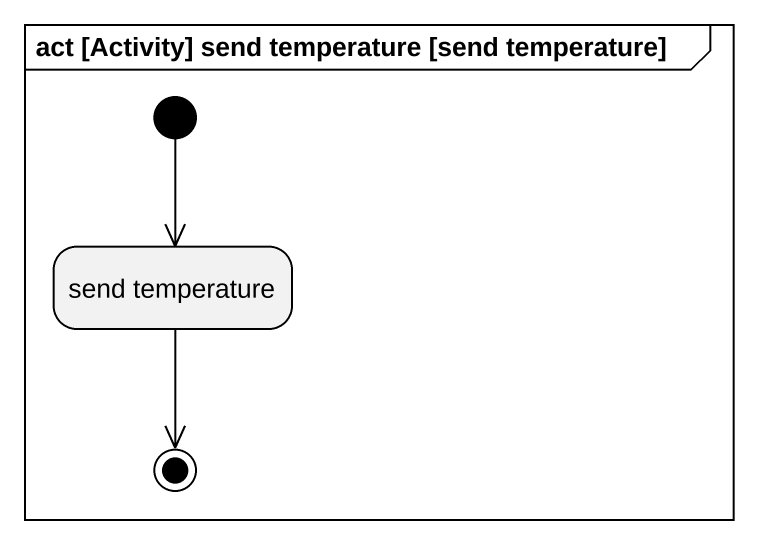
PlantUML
@startuml
mainframe act [Activity] send temperature [send temperature]
hide empty description
state "send temperature" as send_temperature
[*] --> send_temperature
send_temperature --> [*]
@enduml
